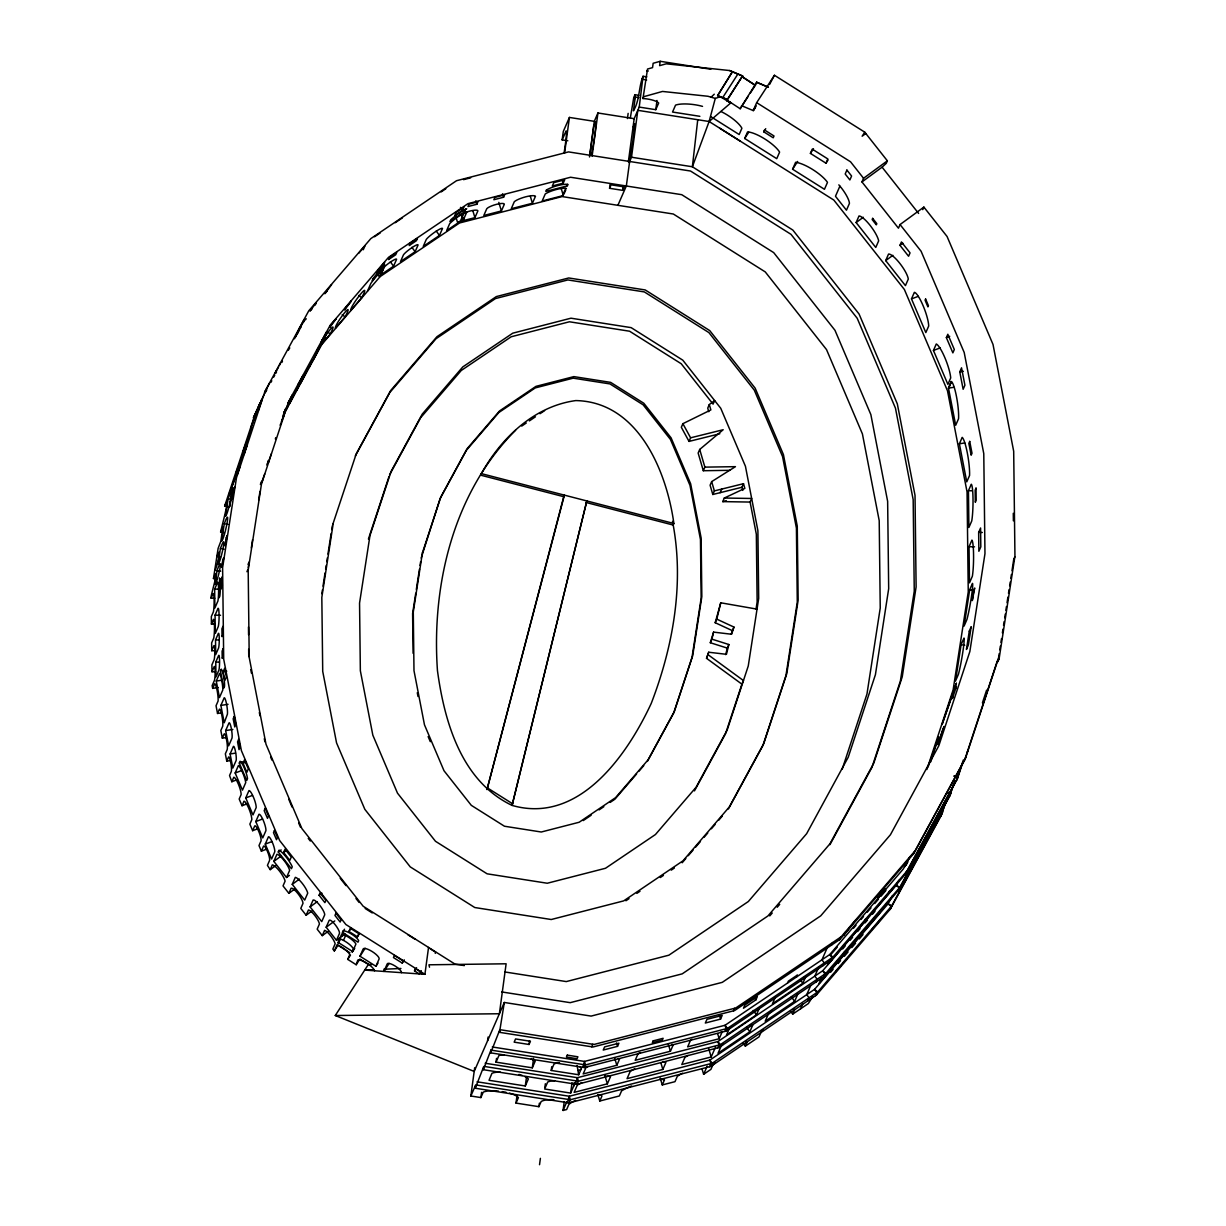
<?xml version="1.0" encoding="UTF-8"?>
<svg xmlns="http://www.w3.org/2000/svg" width="1226" height="1226" viewBox="0 0 1226 1226"><rect width="100%" height="100%" fill="white"/><g stroke="black" fill="none" stroke-linecap="round" stroke-linejoin="round"><path stroke-width="1.5" d="M710.819 69.238L660.201 61.3L659.603 65.652L666.239 63.813L729.608 70.541L742.573 75.889L726.849 100.639L730.849 102.723M697.747 119.719L692.368 166.767L792.839 230.059L859.058 314.009L897.325 403.89L915.025 495.381L916.113 586.902L902.244 676.813L873.801 763.139L829.971 843.764L767.905 915.975L682.208 973.858L570.213 1002.669L501.74 991.941M374.252 969.674L364.72 970.088L424.916 974.302L428.548 947.422M567.822 140.791L562.152 139.902L563.301 131.443L569.416 117.435L594.288 121.328L597.936 112.991L634.179 118.677L639.236 107.091L643.037 76.273L646.822 76.87M564.604 153.081L569.416 117.435M589.476 156.974L594.288 121.328M589.737 155.871L593.706 126.554L595.882 121.573A21.011 1.578 -81.1 0 1 591.422 154.553M592.112 156.131L597.936 112.991M498.43 1091.109A18.926 5.18 7.7 0 0 483.274 1092.121L480.883 1097.577L470.861 1096.013L474.677 1067.739M945.476 802.616L941.292 815.336L890.367 909.002L816.347 995.114L710.774 1066.421L568.941 1102.91L475.244 1088.228L475.688 1084.964L470.861 1096.013M475.244 1088.228L483.78 1066.436L483.35 1069.7L577.032 1084.382L719.034 1047.51L824.608 976.202L898.627 890.091L949.552 796.425L953.705 783.797M487.596 1040.736L488.086 1037.043M483.35 1069.7L491.136 1049.594L490.706 1052.858L584.388 1067.555L726.236 1031.051L831.795 959.743L832.944 957.123L906.964 871.012L957.889 777.345L962.671 762.802M480.883 1097.577L481.588 1092.32M490.706 1052.858L499.886 1029.579L499.518 1032.338L592.97 1046.989L734.619 1010.546L840.055 939.331L913.983 853.311L964.571 760.258L997.09 661.55L999.129 658.638L1014.944 556.206L1013.687 451.26L993.014 344.46L947.07 236.495L923.883 207.102L900.053 224.557L898.459 228.205L861.955 181.923L863.548 178.276L887.363 160.821L864.759 132.178L774.434 75.276L756.672 102.662L753.208 110.585L756.243 105.911M609.567 188.298L611.084 184.819L624.279 186.888L622.762 190.367L609.567 188.298L610.073 184.528M531.226 1058.973A21.087 5.778 7.7 0 1 535.195 1061.195L532.299 1067.831L496.024 1062.145L496.545 1058.36M499.518 1032.338L504.315 1002.47L591.116 1016.093L722.283 982.348L820.73 915.837L890.444 834.722L938.81 745.776L969.858 651.527L984.968 553.662L983.773 453.635L964.203 352.49L921.094 251.238L900.053 224.557M627.451 118.57L628.141 113.39M630.317 117.957L633.765 97.498L634.991 94.709L638.761 95.291M634.991 94.709L634.409 99.061L635.298 97.023L638.838 97.574M635.298 97.023L633.428 110.83C639.895 100.226 638.455 87.414 643.037 76.273M622.762 190.367L623.268 186.597M628.356 161.817L634.179 118.677M629.643 161.495L626.333 186L617.889 205.324M629.137 162.614L631.497 157.234L637.827 110.325L709.118 121.512L833.818 200.053L904.39 289.505L947.483 390.757L967.053 491.902L968.249 591.928L953.138 689.794L926.871 769.545M639.236 107.091L655.772 109.681L658.684 102.999A13.118 3.586 7.7 0 0 642.976 98.54L647.527 69.039L652.554 67.629L653.151 63.277L660.201 61.3M553.861 1099.691A19.187 5.256 7.7 0 0 541.11 1101.638L538.904 1106.68L516.008 1103.093L516.958 1096.059M529.034 1044.475L530.429 1041.272L515.564 1038.943L514.154 1042.146L529.034 1044.475L529.54 1040.705M655.772 109.681L657.013 100.471M500.177 1072.014A19.831 5.425 7.7 0 0 491.963 1073.271L489.036 1080.29L525.295 1085.975L526.475 1077.194M532.299 1067.831L533.571 1058.39M538.904 1106.68L539.379 1103.17M544.88 1087.263L545.355 1083.738M579.683 1066.559A14.038 3.847 7.7 0 1 581.369 1068.551L578.657 1074.758L551.225 1070.451L551.731 1066.681M539.532 1164.7L540.39 1158.355M575.561 1100.396A17.562 3.862 -16.8 0 0 568.757 1104.657L566.627 1109.545L563.056 1110.465L564.251 1101.638M554.673 1080.658A20.398 5.594 7.7 0 0 547.7 1082.006L544.65 1089.01L570.642 1093.086L572.067 1082.558M573.707 1086.083L574.182 1082.573M217.079 579.147L213.462 578.519L218.121 548.374L220.849 541.248L222.871 527.241L220.649 532.023L224.251 532.651M220.649 532.023C219.684 534.367 232.358 488.009 224.634 506.154L228.251 506.782M224.634 506.154L255.345 413.53L253.384 417.867L260.28 402.435M217.048 570.55L214.918 584.373C217.584 583.162 224.573 549.723 217.048 570.55L220.665 571.178M220.419 548.543L217.983 564.312C220.542 563.424 228.327 527.057 220.419 548.543L224.036 549.187M224.297 523.747L221.645 540.927C224.343 539.884 232.066 502.476 224.297 523.747L227.898 524.391M228.159 498.675L225.446 516.223C228.189 514.997 235.607 477.879 228.159 498.675L231.775 499.304M248.219 567.577L249.062 562.09L248.066 564.374M251.315 547.915L252.571 539.746M258.655 500.039L259.989 491.396M321.84 593.706L322.423 589.936M323.005 586.166L325.043 572.971M325.626 569.201L326.193 565.431M326.775 561.661L327.357 557.891M327.94 554.121L331.143 533.387M331.725 529.617L332.307 525.847M333.166 523.87L321.825 597.384L322.714 671.358L336.552 742.895L364.827 809.313L410.25 866.889L474.769 907.531L551.24 919.515L623.651 900.895L683.035 860.79L729.301 806.969L763.767 743.569L786.816 673.61L798.157 600.096L797.268 526.123L783.429 454.585L755.155 388.167L709.731 330.591L645.213 289.949L568.741 277.965L496.331 296.585L436.946 336.706L390.68 390.512L356.214 453.911L332.905 524.054M415.752 593.2L412.61 613.552L413.085 653.289M416.319 589.507L419.461 569.155M420.028 565.447L420.61 561.753M421.177 558.06L440.088 498.675L466.401 450.294L498.859 412.503L535.287 387.906L573.186 378.16L609.966 383.922L643.129 404.81L670.423 439.414L689.977 485.343L700.46 539.486L701.149 598.165L692.016 657.351L673.672 713.042L647.374 761.423M756.028 609.138L757.132 601.951L756.335 534.26L750.097 502.062L751.661 498.476L724.305 498.032L722.742 501.618L750.097 502.062M961.107 644.661L955.498 681.058L958.38 674.438A20.382 1.425 -80.1 0 0 962.716 652.768A20.382 1.425 -80.1 0 0 964.004 638.056L961.107 644.661L964.739 645.29M969.674 589.783L964.08 626.072L966.87 619.666A20.045 1.395 -80.1 0 0 971.253 597.905A20.045 1.395 -80.1 0 0 972.463 583.392L969.674 589.783L973.291 590.411M999.19 653.642L998.025 661.182L997.09 661.55M999.772 649.872L1000.355 646.102M1000.937 642.332L1001.519 638.562M1002.393 632.907L1002.96 629.137M1003.542 625.367L1004.125 621.597M1004.707 617.827L1005.289 614.057M1005.872 610.287L1006.454 606.518M1007.036 602.748L1007.91 597.093M1008.492 593.338L1009.075 589.568M1009.657 585.798L1010.239 582.028M1010.822 578.258L1011.404 574.488M1011.986 570.718L1013.825 558.75M285.612 408.61L283.574 415.338M694.468 790.893L725.577 733.669L741.899 684.154L706.528 658.316L708.705 652.232L726.436 654.316L728.872 644.524L711.892 639.144L710.314 642.731L727.309 648.11L728.872 644.524M710.314 642.731L713.593 632.126L731.615 634.256L733.96 627.084L716.766 619.13L720.75 602.794L757.04 609.138M731.217 634.256L732.397 630.67L715.202 622.716L720.75 602.794M706.528 658.316L708.705 652.232M711.892 639.144L713.593 632.126M515.61 430.203C453.405 492.484 431.445 584.817 437.452 670.607C444.44 721.93 461.451 781.33 512.07 805.405L586.825 500.944L512.07 805.405C578.856 824.669 627.053 755.477 651.267 703.341C673.365 645.903 684.568 582.273 672.492 521.311M283.788 413.055L284.049 412.135M725.685 654.638L727.309 648.11M563.73 496.683L486.983 789.605L564.404 495.135L563.73 496.683L480.561 475.136C500.131 438.985 533.571 406.266 575.806 400.58C637.98 401.806 666.561 470.799 673.886 523.502L673.212 525.05L586.151 502.491M709.118 121.512L715.294 98.417L720.26 96.716L730.757 102.953L709.118 121.512L692.368 166.767L631.497 157.234M261.153 482.002L260.387 484.5M267.85 461.742L268.188 460.624M275.344 438.985L275.758 437.636M266.808 464.976L267.375 463.229M256.28 411.645L250.901 427.951L259.575 404.09M261.966 400.044L257.92 411.323L259.268 408.227M282.608 417.101L284.263 412.105M282.808 417.913L286.317 408.273M368.428 539.042L388.949 476.73M842.17 769.315L866.966 694.039L880.237 608.019L879.211 520.652L862.414 433.912L826.523 349.594L765.254 271.911L673.319 214.014L562.136 196.574L459.535 222.979L380.091 276.632L321.779 344.475L283.788 414.357M928.113 766.832L938.672 736.933L930.718 761.882M940.955 815.949L947.468 797.636M954.931 780.993L949.215 797.038M963.33 759.982L956.74 779.966L905.815 873.632L827.734 964.617L829.925 959.59M982.44 702.82L986.623 690.1M998.194 659.021L965.674 757.729L915.086 850.767L841.159 936.787L735.723 1008.002L594.074 1044.445L500.622 1029.794M230.473 760.534L226.764 761.116L228.48 757.178A7.555 1.18 81.3 0 1 230.733 762.419A7.555 1.18 81.3 0 1 231.27 771.598L229.553 775.537L231.821 781.728L233.783 777.253A9.915 2.008 69.4 0 1 238.304 783.981A9.915 2.008 69.4 0 1 241.139 794.54L239.177 799.03L242.028 805.727L244.005 801.206A10.605 2.145 69.4 0 1 248.801 808.394A10.605 2.145 69.4 0 1 251.836 819.612L249.859 824.133L252.648 830.676L254.732 825.91A8.306 1.686 69.4 0 1 258.747 831.427A8.306 1.686 69.4 0 1 261.077 840.806L258.993 845.572L261.368 851.15L263.498 846.262A7.892 1.594 69.4 0 1 267.421 851.319A7.892 1.594 69.4 0 1 269.551 860.483L267.421 865.372L270.21 869.663L272.295 864.882A11.141 2.759 53.8 0 1 279.528 871.119A11.141 2.759 53.8 0 1 285.106 881.142L283.022 885.908L288.876 893.325L291.083 888.283A9.839 2.437 53.8 0 1 297.979 893.677A9.839 2.437 53.8 0 1 302.991 903.378L300.784 908.42L306.148 915.224L308.431 909.998A9.471 2.345 53.8 0 1 314.668 915.301A9.471 2.345 53.8 0 1 319.45 923.96L317.166 929.185L322.269 935.653L324.584 930.35A9.425 2.345 53.8 0 1 330.514 935.607A9.425 2.345 53.8 0 1 335.158 943.775L332.844 949.077L334.33 950.947L337.058 944.74A10.62 2.973 32.9 0 1 349.732 954.763L347.709 959.376L356.214 964.739L357.793 960.081A10.084 2.835 32.9 0 1 367.264 963.437A10.084 2.835 32.9 0 1 374.451 970.777M282.332 419.001L281.122 422.51M280.11 425.284L280.585 424.012M289.903 401.408L286.654 408.856L289.903 401.408L284.984 410.281M951.361 381.562L948.495 388.121L955.682 425.284L958.548 418.74A20.781 3.249 81.3 0 0 956.862 398.649A20.781 3.249 81.3 0 0 952.127 382.359L951.361 381.562L948.526 388.336L951.453 381.669M266.226 389.224L265.153 391.692L269.689 382.864M276.356 370.589L275.36 372.857L278.563 366.957M279.375 365.486L280.371 363.202M247.054 445.467L243.729 454.831L244.679 452.639M294.485 338.774L298.408 330.943M298.117 331.281L299.634 327.786M240.327 465.819L237.216 474.554L238.166 472.393M304.109 319.572L299.006 329.641M303.282 322.607L303.987 320.982L302.807 322.913M315.297 304.937L316.385 302.454L310.04 311.036L312.155 308.6M214.795 570.32C217.048 568.619 222.442 541.907 216.925 556.497L220.542 557.125M288.907 401.346L287.819 403.814L292.355 394.987L291.282 397.454M282.271 419.553L283.62 416.457M289.704 403.339L300.247 382.405L296.907 390.098M213.462 578.519C221.584 560.328 209.661 598.196 211.117 598.165L214.765 598.242M299.021 382.711L298.025 384.979L303.037 375.325M300.692 383.14L312.446 359.954L309.213 367.448M271.406 453.681L268.08 463.06L269.03 460.869M312.891 360.72L324.767 337.456M214.642 589.078L217.707 582.074A10.436 1.18 -88.9 0 1 218.596 589.752A10.436 1.18 -88.9 0 1 217.921 601.016L214.872 608.019L214.642 589.078L218.289 589.139M264.678 474.033L261.567 482.783L262.517 480.623M321.58 344.751L325.748 335.388M211.117 598.165L213.155 593.476A9.823 1.103 -88.9 0 1 214.121 600.74A9.823 1.103 -88.9 0 1 213.385 611.866L211.332 616.571L211.424 624.095L215.071 624.172M363.248 249.767L364.827 246.165L358.697 253.276M330.254 334.008C340.046 314.99 320.982 340.399 321.549 344.154L330.254 334.008L327.419 331.694M345.058 316.936C355.969 296.569 334.269 324.706 335.418 328.17L345.058 316.936L342.238 314.622M215.071 615.161L218.059 608.311A9.578 1.073 -88.9 0 1 219.086 615.329A9.578 1.073 -88.9 0 1 218.289 626.547L215.286 633.413L215.071 615.161L220.542 615.268M211.424 624.095L213.539 619.253A10.206 1.149 -88.9 0 1 214.458 626.808A10.206 1.149 -88.9 0 1 213.753 638.072L211.638 642.914L211.73 650.684L215.378 650.761M361.655 297.811C372.995 276.708 349.533 306.776 350.728 310.515L361.655 297.811L358.82 295.481M367.509 291.068L370.88 283.359A11.831 0.95 -50.6 0 1 383.156 269.076L379.784 276.8L376.949 274.471M215.531 639.926L218.32 633.52A7.601 0.858 -88.9 0 1 219.27 638.884A7.601 0.858 -88.9 0 1 218.504 648.202L215.699 654.607L215.531 639.926L219.178 639.987M211.73 650.684L213.891 645.765A7.341 0.828 -88.9 0 1 214.795 650.945A7.341 0.828 -88.9 0 1 214.06 659.94L211.899 664.86L211.991 671.756L215.638 671.833M246.932 571.714L247.943 569.416M380.903 274.777L384.336 266.916M215.761 662.055L218.611 655.542A7.724 0.874 -88.9 0 1 219.577 660.983A7.724 0.874 -88.9 0 1 218.78 670.453L215.945 676.967L215.761 662.055L219.408 662.117M211.991 671.756L214.213 666.653A7.187 0.812 -88.9 0 1 215.117 671.725A7.187 0.812 -88.9 0 1 214.381 680.537L212.144 685.64L212.68 688.384L218.259 687.525M393.577 266.211L396.488 259.544A8.567 1.257 -36.2 0 0 393.132 260.356A8.567 1.257 -36.2 0 0 385.424 265.919L382.711 268.846L379.799 275.528L393.577 266.211L390.358 261.812M212.68 688.384L214.749 683.648A9.701 1.517 81.3 0 1 217.155 690.667A9.701 1.517 81.3 0 1 218.105 700.996L216.037 705.732L217.538 713.471L221.262 712.904M216.266 681.058L219.623 673.365A10.452 1.64 81.3 0 1 222.826 689.931L219.469 697.609L216.266 681.058L221.645 680.231M223.147 671.771L224.664 668.323L226.35 677.043L224.833 680.507L223.147 671.771L226.733 671.22M415.124 251.728L418.051 245.031A9.134 1.349 -36.2 0 0 411.691 247.79A9.134 1.349 -36.2 0 0 403.431 254.901L400.504 261.598L415.124 251.728L411.905 247.33M220.879 705.41L224.235 697.747A8.873 1.395 81.3 0 1 226.595 704.214A8.873 1.395 81.3 0 1 227.408 714.206L224.235 722.758L220.879 705.41L228.051 704.306M217.538 713.471L219.439 709.134A9.103 1.425 81.3 0 1 221.921 715.739A9.103 1.425 81.3 0 1 222.734 726.175L220.833 730.512L222.32 738.144L226.028 737.577M439.46 235.453L442.509 228.465A10.268 1.517 -36.2 0 0 435.353 231.775A10.268 1.517 -36.2 0 0 426.296 239.422L423.246 246.411L439.46 235.453L436.241 231.055M222.32 738.144L224.097 734.067A8.214 1.287 81.3 0 1 226.549 739.768A8.214 1.287 81.3 0 1 227.132 749.745L225.354 753.821L226.764 761.116M225.661 730.558L228.956 723.049A8.015 1.257 81.3 0 1 231.346 728.612A8.015 1.257 81.3 0 1 231.913 738.343L228.634 745.852L225.661 730.558L232.833 729.455M462.585 210.29L463.949 207.179L456.118 212.481L454.754 215.592L462.585 210.29L460.455 207.363M460.225 221.4L464.041 213.109A11.509 1.701 -36.2 0 1 466.769 212.144L463.78 219.01L446.647 230.58L449.651 223.714A11.509 1.701 -36.2 0 1 462.478 213.891L463.964 213.094A9.287 2.038 -16.8 0 1 473.037 210.412A9.287 2.038 -16.8 0 1 477.895 210.841L474.922 217.646L457.451 222.136L455.888 216.987M466.723 208.757L464.347 209.937A13.088 1.931 -36.2 0 0 450.785 219.806L449.988 221.645L464.363 211.929L465.497 209.324M230.105 753.959L233.415 746.389A7.433 1.165 81.3 0 1 235.53 751.722A7.433 1.165 81.3 0 1 236.143 760.488L232.833 768.043L230.105 753.959L235.484 753.132M476.853 204.267L477.91 201.846L469.037 204.129L467.98 206.55L476.853 204.267L475.811 200.834M235.162 772.993L238.442 765.468A11.448 2.314 69.4 0 1 245.736 782.602L242.457 790.142L235.162 772.993L241.89 770.464M239.315 763.078L240.112 761.239A10.927 2.207 69.4 0 1 244.48 768.426A10.927 2.207 69.4 0 1 247.514 778.633L246.717 780.472L239.315 763.078L242.687 761.806M243.009 763.262L244.48 759.905L248.326 768.947L246.855 772.303L243.009 763.262L246.38 761.99M503.58 197.233L504.622 194.857L494.906 197.355L493.863 199.731L503.58 197.233L502.537 193.8M501.403 210.964L504.346 204.206A9.302 2.054 -16.8 0 0 496.484 204.344A9.302 2.054 -16.8 0 0 486.768 208.726L483.81 215.485L501.403 210.964L498.813 202.382M245.752 797.927L248.955 790.586A9.655 1.962 69.4 0 1 253.43 797.13A9.655 1.962 69.4 0 1 256.188 807.582L252.985 814.922L245.752 797.927L252.479 795.383M255.79 821.558L258.962 814.294A9.21 1.87 69.4 0 1 263.314 820.485A9.21 1.87 69.4 0 1 265.919 830.646L262.747 837.91L255.79 821.558L262.533 819.014M532.421 203.255L535.471 196.267A11.509 2.529 -16.8 0 0 525.862 196.773A11.509 2.529 -16.8 0 0 514.307 201.708L511.257 208.711L532.421 203.255L530.352 196.405M562.152 139.902L566.106 130.876A19.156 1.441 -81.1 0 1 564.083 152.836M265.26 844.086L268.448 836.791A8.429 1.701 69.4 0 1 272.402 842.477A8.429 1.701 69.4 0 1 274.793 851.718L271.62 858.997L265.26 844.086L271.988 841.542M563.209 183.18L564.68 179.824L553.8 182.628L552.344 185.969L563.209 183.18L562.182 179.747M562.489 195.762L565.722 188.36M566.749 186.015L567.469 184.375M563.945 194.137L565.784 189.923M273.827 861.388L276.953 854.246A11.31 2.804 53.8 0 1 284.08 860.529A11.31 2.804 53.8 0 1 289.658 870.353L286.532 877.494L273.827 861.388L280.999 856.131M278.271 852.024L279.114 850.124A14.16 3.509 53.8 0 1 292.263 866.782L291.42 868.698L278.271 852.024L281.152 849.924M283.589 852.468L285.045 849.174L291.252 857.051L289.811 860.361L283.589 852.468L286.47 850.369M292.248 884.344L295.313 877.356A10.881 2.697 53.8 0 1 302.316 883.425A10.881 2.697 53.8 0 1 307.741 893.126L304.692 900.114L292.248 884.344L299.42 879.088M642.976 98.54L643.788 96.67L662.5 91.444L707.984 96.272L715.294 98.417M633.275 126.952L634.654 123.795A28.121 2.1 -81.1 0 1 630.164 157.051L628.785 160.208M310.101 906.888L313.12 900.007A9.67 2.391 53.8 0 1 319.817 905.355A9.67 2.391 53.8 0 1 324.737 914.749L321.733 921.63L310.101 906.888L317.289 901.631M319.082 895.271L320.078 892.972L325.901 900.344L324.89 902.643L319.082 895.271L321.948 893.172M326.162 927.239L329.135 920.435A8.398 2.084 53.8 0 1 335.25 924.787A8.398 2.084 53.8 0 1 339.449 933.507L336.476 940.311L326.162 927.239L334.775 920.925M342.452 932.388L343.127 930.825A9.977 2.804 32.9 0 1 351.601 934.12A9.977 2.804 32.9 0 1 358.682 940.618L357.992 942.181L342.452 932.388L344.521 929.201M342.085 936.204L343.571 932.802M343.479 940.388L345.211 936.419A9.425 2.345 53.8 0 0 344.843 935.315M348.95 931.469L350.329 928.312L358.804 933.645L357.425 936.802L348.95 931.469L351.019 928.281M352.061 952.188L353.394 949.108A10.62 2.973 32.9 0 0 340.721 939.07L337.962 943.315M352.644 951.56L355.954 943.989A11.049 3.096 32.9 0 0 341.778 933.905L338.085 942.38L352.644 951.56L354.712 948.372M756.641 82.311L768.35 87.23L756.703 82.219L755.308 85.376L742.251 76.84L742.573 76.119L729.608 70.541M359.984 956.234L363.157 948.985A9.425 2.651 32.9 0 1 372.183 951.545A9.425 2.651 32.9 0 1 379.079 959.023L375.922 966.272L359.984 956.234L365.149 948.265M727.11 100.195L740.167 108.731L756.703 82.219M744.688 138.477L747.569 131.918A21.409 6.007 32.9 0 1 764.886 139.028A21.409 6.007 32.9 0 1 779.613 152.101L776.748 158.675L744.688 138.477L748.734 132.255M769.53 84.533L774.434 75.276M763.721 131.795L764.518 129.987L774.004 135.979L773.223 137.787L763.721 131.795L765.744 128.684M402.235 963.084L403.17 960.939L394.42 955.422L393.469 957.567L402.235 963.084L404.304 959.897M421.361 970.716L419.292 973.904L414.511 970.885L415.476 968.663L422.326 972.984L421.836 974.088M435.261 953.368L435.751 952.265L430.265 948.817M792.594 169.234L795.613 162.307A22.022 6.176 32.9 0 1 827.489 182.368L824.454 189.294L792.594 169.234L797.636 161.449M713.639 402.986L714.681 400.595L709.302 404.549L710.865 409.913L682.897 423.675L681.319 427.261L689.027 441.406L719.815 433.759M810.417 153.403L812.286 149.143L827.841 158.951L825.987 163.196L810.417 153.403L813.451 148.729M689.027 441.406L690.59 437.82L682.897 423.675M709.302 404.549L707.739 408.135L708.781 411.706M690.59 437.82L723.187 429.728L699.709 449.452L698.146 453.038L703.31 470.723L730.068 470.309M703.31 470.723L704.873 467.137L699.709 449.452M839.902 186.122L835.473 196.267L846.461 210.198L849.419 203.455A16.183 4.015 53.8 0 0 841.159 187.624L838.829 184.85M704.873 467.137L735.447 466.662L711.662 481.619L710.099 485.205L712.812 494.492L741.914 487.274L743.492 483.688L714.375 490.906L712.812 494.492M720.122 492.683L721.685 489.097M504.315 1002.47L474.186 1071.432L335.28 1015.511L368.382 964.433L371.631 964.663M856.131 222.55L859.012 215.96A16.934 4.199 53.8 0 1 870.138 225.431A16.934 4.199 53.8 0 1 878.659 240.848L875.778 247.453L856.131 222.55L863.334 217.278M861.955 181.923L882.092 167.165L886.26 163.364L887.363 160.821M496.024 1062.145L498.936 1055.509A21.087 5.778 7.7 0 1 504.223 1054.743M715.202 622.716L716.766 619.13M516.008 1103.093L518.399 1097.622A18.926 5.18 7.7 0 0 509.51 1093.163M885.693 260.602L888.543 254.073A16.658 4.138 53.8 0 1 899.823 263.375A16.658 4.138 53.8 0 1 908.282 279.099L905.432 285.627L885.693 260.602L892.88 255.33M525.295 1085.975L528.36 1078.972A19.831 5.425 7.7 0 0 524.912 1076.597M899.961 245.323L901.432 241.951L910.06 252.878L908.589 256.249L899.961 245.323L902.842 243.208M732.397 630.67L733.96 627.084M922.764 209.646L923.883 207.102M551.225 1070.451L553.937 1064.245A14.038 3.847 7.7 0 1 559.531 1062.712M741.899 684.154L743.462 680.568L708.092 654.73M911.485 298.899L914.351 292.34A19.601 3.969 69.4 0 1 923.071 305.626A19.601 3.969 69.4 0 1 928.695 326.039L925.829 332.583L911.485 298.899L918.243 296.355M563.056 1110.465L566.948 1101.546M570.642 1093.086L575.101 1082.864M567.439 1102.68L569.262 1096.259L709.839 1060.092L814.57 989.351L888.053 903.853L892.559 895.547M575.53 1084.152L577.369 1077.7L717.946 1041.533L822.661 970.808L896.145 885.31L898.857 880.329M582.886 1067.31L584.48 1061.425L725.056 1025.258L829.772 954.518L903.255 869.019L909.585 857.403M591.698 1046.789L592.817 1044.245M568.941 1102.91L570.32 1099.753L569.262 1096.259L477.067 1081.792M577.032 1084.382L578.411 1081.209L577.369 1077.7L485.174 1063.248M584.388 1067.555L585.538 1064.919L584.48 1061.425L492.285 1046.973M617.521 1046.36L618.9 1043.203L604.617 1046.881L603.238 1050.038L617.521 1046.36L616.479 1042.928M631.589 1085.991A25.21 5.548 -16.8 0 0 621.582 1090.91L619.36 1095.967L599.79 1101.009L601.92 1096.136A17.562 3.862 -16.8 0 0 597.598 1094.741M581.952 1082.604A19.11 4.214 -16.8 0 0 577.277 1085.179L574.136 1092.381L607.376 1083.83L610.517 1076.627A19.11 4.214 -16.8 0 0 604.74 1076.213M588.051 1066.344A19.371 4.26 -16.8 0 0 585.936 1067.616L583.178 1073.93L616.831 1065.271L619.59 1058.957A19.371 4.26 -16.8 0 0 618.21 1058.574M933.446 350.452L936.281 343.985A20.551 4.153 69.4 0 1 944.894 357.747A20.551 4.153 69.4 0 1 950.717 377.914L947.897 384.382L933.446 350.452L940.204 347.908M946.365 337.61L947.821 334.269L954.318 349.517L952.863 352.873L946.365 337.61L949.736 336.338M959.774 371.876L961.536 367.815L964.908 385.225L963.13 389.286L959.774 371.876L963.36 371.325M640.11 1052.552A19.861 4.368 -16.8 0 0 637.98 1053.916L635.191 1060.291L670.423 1051.234L673.212 1044.843A19.861 4.368 -16.8 0 0 671.894 1044.368M634.654 1068.842A19.493 4.291 -16.8 0 0 630.072 1071.723L627.053 1078.65L662.852 1069.44L665.887 1062.513A19.493 4.291 -16.8 0 0 663.005 1061.547M682.545 1073.225A19.953 4.398 -16.8 0 0 677.273 1076.428L674.99 1081.669L662.285 1084.933L664.492 1079.876A25.21 5.548 -16.8 0 0 660.002 1079.324M959.391 443.797L962.195 437.36A21.961 3.433 81.3 0 1 967.345 453.068A21.961 3.433 81.3 0 1 969.567 475.473L966.762 481.895L959.391 443.797L964.77 442.954M720.566 1019.097L722.175 1015.435L706.942 1019.342L705.333 1023.02L720.566 1019.097L719.524 1015.664M702.084 1069.133L703.632 1074.298L707.172 1066.191M687.955 1055.402A19.677 4.337 -16.8 0 0 684.844 1057.563L681.809 1064.52L711.203 1056.965L715.494 1047.142M692.077 1039.219A17.011 3.739 -16.8 0 0 690.437 1040.46L687.663 1046.835L719.172 1038.728L721.961 1032.353A17.011 3.739 -16.8 0 0 721.133 1031.756M733.546 1010.822L734.65 1008.278M709.517 1066.743L710.896 1063.586L709.839 1060.092L712.168 1063.264L710.774 1066.421M717.777 1047.832L719.003 1045.042L717.946 1041.533L720.26 1044.705L719.034 1047.51M724.964 1031.388L726.114 1028.752L725.056 1025.258L727.37 1028.43L726.236 1031.051M968.448 490.722L971.298 484.209A20.352 2.299 -88.9 0 1 973.015 499.166A20.352 2.299 -88.9 0 1 971.743 520.973L968.892 527.486L968.448 490.722L972.111 490.783M755.936 999.818L757.331 996.631L744.872 1005.044L743.477 1008.232L755.936 999.818L753.791 996.876M731.37 1026.606A21.149 3.126 -36.2 0 0 729.332 1028.568L726.497 1035.081L756.442 1014.852L759.292 1008.339A21.149 3.126 -36.2 0 0 757.975 1008.646M723.233 1044.138A22.298 3.295 -36.2 0 0 721.087 1046.222L718.022 1053.241L749.837 1031.756L752.902 1024.737A22.298 3.295 -36.2 0 0 749.638 1025.764M743.186 1043.188L745.331 1046.13L747.324 1041.564A23.601 3.479 -36.2 0 0 745.96 1041.793M969.046 546.719L971.942 540.099A20.275 2.283 -88.9 0 1 973.567 554.918A20.275 2.283 -88.9 0 1 972.371 576.22L969.475 582.84L969.046 546.719L974.532 546.827M775.184 997.504L772.441 1003.803L802.831 983.283L805.574 976.984A20.919 3.08 -36.2 0 0 804.348 977.199M978.654 532.406L980.585 527.977L980.815 546.857L978.869 551.286L978.654 532.406L982.302 532.482M787.582 982.945L788.379 981.122L797.482 974.977L796.685 976.8M772.089 1010.546A19.11 2.82 -36.2 0 0 768.135 1014.515L765.208 1021.227L794.617 1001.351L797.559 994.638A19.11 2.82 -36.2 0 0 796.716 994.516M790.555 1011.189L792.701 1014.132L794.739 1009.473A22.819 3.372 -36.2 0 0 793.452 1009.626M800.532 1008.845L802.601 1004.109M810.555 985.888L806.739 994.638L809.053 997.811L807.673 1000.983M818.57 967.559L814.83 976.095L817.16 979.267L815.934 982.072M827.274 947.637L821.956 959.805L824.27 962.977L823.121 965.613M831.504 945.093L832.607 942.564M812.792 996.493L808.348 1003.558L792.701 1014.132M821.65 977.628L819.106 983.467L842.737 955.958L844.653 951.575M839.335 939.806L840.438 937.277M815.505 995.696L816.884 992.524L814.57 989.351L817.727 991.957L816.347 995.114M823.765 976.785L824.991 973.98L822.661 970.808L825.834 973.398L824.608 976.202M830.952 960.326L832.102 957.69L829.772 954.518L832.944 957.123L727.37 1028.43L585.538 1064.919L491.841 1050.238M845.02 932.465L843.871 935.086L855.426 920.358M955.636 688.399L956.418 686.606L952.295 698.559L953.077 696.766M1013.733 559.408L1014.837 556.865M856.668 938.043L855.15 941.491L879.456 913.232L880.958 909.769M864.161 922.105L865.602 918.795M887.976 894.398L889.417 891.087M913.539 853.832L914.642 851.288M997.811 661.795L998.929 659.266M889.831 909.615L891.21 906.458L888.053 903.853L891.746 905.83L890.367 909.002M898.091 890.704L899.317 887.9L896.145 885.31L899.853 887.287L898.627 890.091M905.278 874.245L906.428 871.625M967.038 752.764L968.157 750.22M964.755 759.706L965.858 757.162M956.403 780.579L957.889 777.345L953.859 775.981L957.552 777.958M260.908 401.009L263.958 395.063M256.51 411.139L258.885 406.45M464.363 211.929L465.619 209.263M283.85 412.549L284.325 411.568M281.75 362.589L282.47 361.18M271.007 382.267L271.789 380.765M906.075 865.265L907.807 861.939M273.735 377.056L274.762 375.141M299.374 329.135L302.086 324.17M297.581 333.257L298.577 331.403M259.759 404.779L260.648 403.139M295.374 337.15L299.757 329.074M257.797 408.12L260.448 403.247M355.356 455.888L389.822 392.504L436.073 338.683L495.457 298.577L567.868 279.942L644.355 291.926L708.873 332.568L754.296 390.159L782.556 456.562L796.41 528.1L797.283 602.073L785.943 675.587L762.894 745.546L728.428 808.945M389.531 474.952L420.641 417.729L461.237 370.497L511.181 336.767L569.416 321.779L629.582 331.219L681.212 363.739L713.118 404.182M829.941 844.653L871.947 767.399L900.374 681.074L914.259 591.162L913.171 499.641L895.455 408.151L857.204 318.27L790.985 234.319L690.514 171.027L568.512 151.901L456.532 180.712L370.819 238.61L308.753 310.822L264.923 391.431L236.48 477.757L222.611 567.684L223.699 659.205L241.415 750.695L279.666 840.576L345.885 924.527L424.916 974.302M904.819 866.675L907.531 861.679M942.671 812.164L891.746 905.83L817.727 991.957L712.168 1063.264L570.32 1099.753L476.638 1085.056M264.816 393.469L266.824 389.868M275.727 373.394L276.54 371.922M300.385 328.139L301.09 326.898M288.309 350.268L289.78 347.923M755.385 107.536L753.392 110.662L741.515 105.651M737.96 73.928L722.712 97.574L727.325 99.536L742.573 75.889M740.167 108.731L748.243 96.272M750.266 93.161L755.369 85.284L742.297 76.748M825.987 163.196L827.994 160.085M864.759 132.178L862.139 136.209L865.817 133.511M334.33 950.947L338.008 945.292L349.9 952.786M357.425 936.802L359.494 933.614M347.709 959.376L350.467 955.131M356.214 964.739L359.892 959.069L368.382 964.433M375.922 966.272L377.991 963.084M389.086 963.467L383.922 971.436L387.186 963.958A8.413 2.36 32.9 0 1 394.91 965.889A8.413 2.36 32.9 0 1 401.484 972.662M414.511 970.885L416.564 967.697M305.335 319.986L306.194 318.745M331.572 284.677L324.798 293.734L327.097 291.068M636.555 774.02L614.9 799.199L610.15 802.417M638.961 771.215L643.757 765.622M682.177 862.767L685.824 858.507M688.261 855.687L693.134 850.016M695.571 847.181L700.429 841.511M704.092 837.266L707.739 833.021M711.386 828.776L715.049 824.516M718.697 820.271L722.344 816.026M769.775 915.899L772.257 913.002M777.223 907.24L779.705 904.344M831.121 954.257L837.343 947.008M853.541 928.174L856.039 925.262M861.02 919.469L863.502 916.573M867.242 912.221L870.981 907.884M874.72 903.531L878.444 899.179M880.942 896.283L885.923 890.49M842.614 948.97L845.112 946.074M850.093 940.281L852.576 937.384M857.556 931.576L860.054 928.68M865.035 922.887L867.518 919.99M872.514 914.198L874.996 911.301M830.615 972.233L833.113 969.337M838.094 963.529L840.576 960.632M844.316 956.295L848.055 951.943M851.794 947.591L855.533 943.254M859.257 938.901L862.997 934.549M835.657 971.804L840.653 965.996M843.151 963.084L846.89 958.732M871.947 929.569L881.846 918.059M711.111 97.191L714.268 94.187M270.21 869.663L275.942 865.464M286.532 877.494L289.413 875.395M288.876 893.325L294.623 889.126M306.148 915.224L311.894 911.025M322.269 935.653L328.001 931.453M336.476 940.311L344.981 934.074M374.574 236.741L380.275 232.879M395.232 222.718L402.404 217.86M441.099 191.946L445.804 188.773M521.724 426.081L526.291 422.985M529.341 420.932L535.44 416.809M540.022 413.714L544.605 410.633M583.224 820.592L591.147 815.244M599.07 809.896L603.82 806.693M625.919 900.758L629.045 898.643M636.861 893.371L639.987 891.256M660.293 877.54L663.419 875.425M671.235 870.153L674.361 868.039M703.632 1074.298L710.911 1069.378L712.904 1064.812A23.601 3.479 -36.2 0 1 715.156 1062.59M745.331 1046.13L759.017 1036.889L761.055 1032.231A22.819 3.372 -36.2 0 1 763.2 1030.07M724.305 498.032L744.856 488.377L743.492 483.688M231.821 781.728L236.863 779.828M242.028 805.727L247.085 803.827M252.648 830.676L257.705 828.776M261.368 851.15L266.41 849.25M463.566 179.655L470.661 177.831M722.742 501.618L726.298 500.744M948.495 388.121L953.889 387.293M383.784 969.245L400.933 968.479M335.28 1015.511L499.38 1013.749L506.123 963.789L428.947 964.801L429.514 967.207M641.796 79.123L646.638 80.042M699.862 116.317L672.538 112.041L675.557 105.129A20.06 5.486 7.7 0 1 702.529 106.371M464.347 965.598L455.107 964.157L363.172 906.244L301.887 828.561L266.011 744.259L249.215 657.504L248.188 570.151L261.46 484.117L288.616 401.684L330.223 325.166L388.535 257.322L467.98 203.654L570.58 177.249L681.748 194.689L773.683 252.602L834.967 330.284L870.858 414.587L887.639 501.342L888.681 588.695L875.41 674.714L848.254 757.162L806.647 833.68L748.335 901.524L668.875 955.192L566.289 981.582L505.051 971.988M484.73 1066.513L578.411 1081.209L720.26 1044.705L825.834 973.398L899.853 887.287L950.778 793.62L948.081 792.716M566.412 188.513L565.477 188.298A12.398 2.728 -16.8 0 0 545.248 193.953L542.168 201.003L563.332 195.547L561.263 188.697M481.236 473.588L673.886 523.502M720.26 96.716L717.624 95.613L732.412 71.721L717.608 95.659L727.325 99.536L726.849 100.639L730.757 102.953M947.974 792.915L950.441 794.233M739.952 140.929L719.723 128.194M756.672 102.662L850.538 161.786L863.548 178.276M710.988 116.776L739.171 134.523L741.899 128.27A20.091 5.64 32.9 0 0 720.995 111.535M487.657 788.057L512.759 803.858M407.844 934.702L415.139 939.3M365.164 908.481L372.229 912.941M882.092 167.165L918.611 213.447M340.184 878.26L345.993 885.632M356 898.52L359.126 902.474M308.247 838.4L310.316 841.021M460.409 214.397L463.78 219.01M800.685 980.34L802.831 983.283M791.398 996.937L794.617 1001.351M753.224 1010.439L756.442 1014.852M746.603 1027.357L749.837 1031.756M428.135 736.581L430.311 741.684M270.609 757.055L271.896 760.074M288.8 799.367L292.094 807.122M298.638 822.922L300.447 827.152M472.853 210.78L474.922 217.646M717.608 1033.579L719.172 1038.728M708.613 1048.368L711.203 1056.965M668.354 1044.353L670.423 1051.234M660.783 1062.559L662.852 1069.44M660.216 1078.052L662.285 1084.933M614.762 1058.39L616.831 1065.271M604.786 1075.233L607.376 1083.83M597.89 1094.68L599.79 1101.009M741.914 487.274L742.833 490.4M711.662 481.619L714.375 490.906M417.284 692.751L418.005 696.491M259.33 712.505L259.958 715.785M264.31 738.711L264.908 741.807M250.778 669.687L251.453 673.181M577.124 1065.563L578.657 1074.758M1013.289 513.28L1013.381 520.851M248.48 626.946L248.571 634.823M248.663 649.29L248.755 656.569M646.7 70.909A13.118 3.586 7.7 0 1 648.339 71.016M519.012 1074.436A19.831 5.425 7.7 0 1 522.215 1075.463M502.262 1091.6A18.926 5.18 7.7 0 1 506.016 1092.289M578.32 1070.559A19.11 4.214 -16.8 0 1 581.308 1069.271M233.017 488.975L229.553 506.859L232.925 487.902L233.017 488.975M244.035 451.475L236.266 472.654L244.035 451.475M233.246 490.339L231.913 498.982L234.718 486.967L233.246 490.339M222.795 559.96L221.661 567.286L223.806 557.661L222.795 559.96M226.289 537.647L225.032 545.815L227.3 535.333L226.289 537.647M369.991 535.455L359.555 603.085L360.352 670.76L372.827 735.156L397.5 793.161L435.475 841.281L487.105 873.816L547.271 883.241L605.506 868.269L655.45 834.523L696.046 787.307L727.156 730.083L748.258 665.979L758.695 598.365L757.898 530.674L745.439 466.278L720.75 408.289L682.775 360.153L631.145 327.633L570.979 318.193L512.759 333.181L462.8 366.911L422.219 414.143L391.109 471.366L369.991 535.455M422.418 552.803L413.285 612.004L413.99 670.668L424.472 724.811L444.011 770.756L471.305 805.344L504.468 826.232L541.264 832.01L579.162 822.248L615.575 797.651L648.048 759.875L674.346 711.494L692.69 655.803L701.839 596.618L701.134 537.938L690.652 483.795L671.097 437.866L643.819 403.262L610.64 382.374L573.86 376.612L535.961 386.359L499.534 410.955L467.075 448.731L440.762 497.112L422.418 552.803M973.934 589.844L972.279 600.602L974.731 588.02L973.934 589.844M969.276 631.129L966.44 649.458L968.387 645.029L971.207 626.701L969.276 631.129M956.357 683.296L942.104 724.413L956.357 683.296M261.245 400.396L254.962 418.878L261.245 400.396M251.805 427.889L243.085 451.842L251.805 427.889M236.94 473.19L229.507 493.235L236.94 473.19M942.702 729.731L937.783 744.642L944.127 726.482L942.702 729.731M317.871 349.272L317.166 350.897L326.652 333.104L317.871 349.272M322.3 339.924L320.783 343.403L326.775 331.694L322.3 339.924M219.607 578.258L219.086 597.813L219.822 596.143A10.344 1.165 -88.9 0 0 220.358 585.706A10.344 1.165 -88.9 0 0 219.607 578.258M330.943 324.829L329.855 327.296L336.2 318.714L330.943 324.829M222.182 577.063L220.711 580.434L220.818 589.323L222.289 585.936L222.182 577.063M345.655 307.619L344.613 309.994L351.387 300.937L345.655 307.619M372.98 278.946L372.214 280.708L384.903 265.077A10.206 0.812 -50.6 0 0 379.677 270.318A10.206 0.812 -50.6 0 0 372.98 278.946M378.512 269.536L376.934 273.153L383.048 266.027L384.642 262.425L378.512 269.536M222.933 626.471L221.937 628.769L222.029 636.646L223.025 634.348L222.933 626.471M389.592 257.261L388.581 259.575L395.707 254.763L396.718 252.449L389.592 257.261M223.117 648.799L222.105 651.129L222.197 658.408L223.209 656.094L223.117 648.799M221.186 669.335L220.465 670.974L223.776 688.062L224.496 686.422A9.364 1.471 81.3 0 0 223.592 676.17A9.364 1.471 81.3 0 0 221.186 669.335M410.25 243.238L409.223 245.568L416.411 240.71L417.422 238.396L410.25 243.238M234.227 716.367L233.17 718.773L234.764 726.972L235.806 724.566L234.227 716.367M238.61 739.477L237.553 741.899L239.039 749.638L240.097 747.201L238.61 739.477M265.23 808.24L264.188 810.631L267.498 818.37L268.54 815.995L265.23 808.24M546.459 189.999L545.846 191.394L567.377 185.862L567.99 184.467L566.979 184.298A12.95 2.85 -16.8 0 0 546.459 189.999M274.471 830.385L273.49 832.638L276.494 839.703L277.474 837.45L274.471 830.385M335.909 913.247L334.943 915.454L340.154 922.044L341.119 919.837L335.909 913.247M846.905 170.077L845.189 174.015L849.879 179.961L851.595 176.023L846.905 170.077M872.651 218.366L872.146 219.531L876.329 224.848L876.835 223.684L872.651 218.366M567.27 1055.126L566.427 1057.042L577.078 1058.712L577.906 1056.797L567.27 1055.126M925.599 298.991L925.078 300.186L927.913 306.868L928.434 305.672L925.599 298.991M653.182 1040.859L652.37 1042.713L662.301 1040.169L663.113 1038.299L653.182 1040.859M969.72 441.406L968.847 443.398L971.145 455.229L972.019 453.237L969.72 441.406M976.034 488.132L975.16 490.155L975.298 502.292L976.187 500.269L976.034 488.132M878.475 896.988L877.586 899.01L885.662 888.62L878.475 896.988"/></g></svg>
